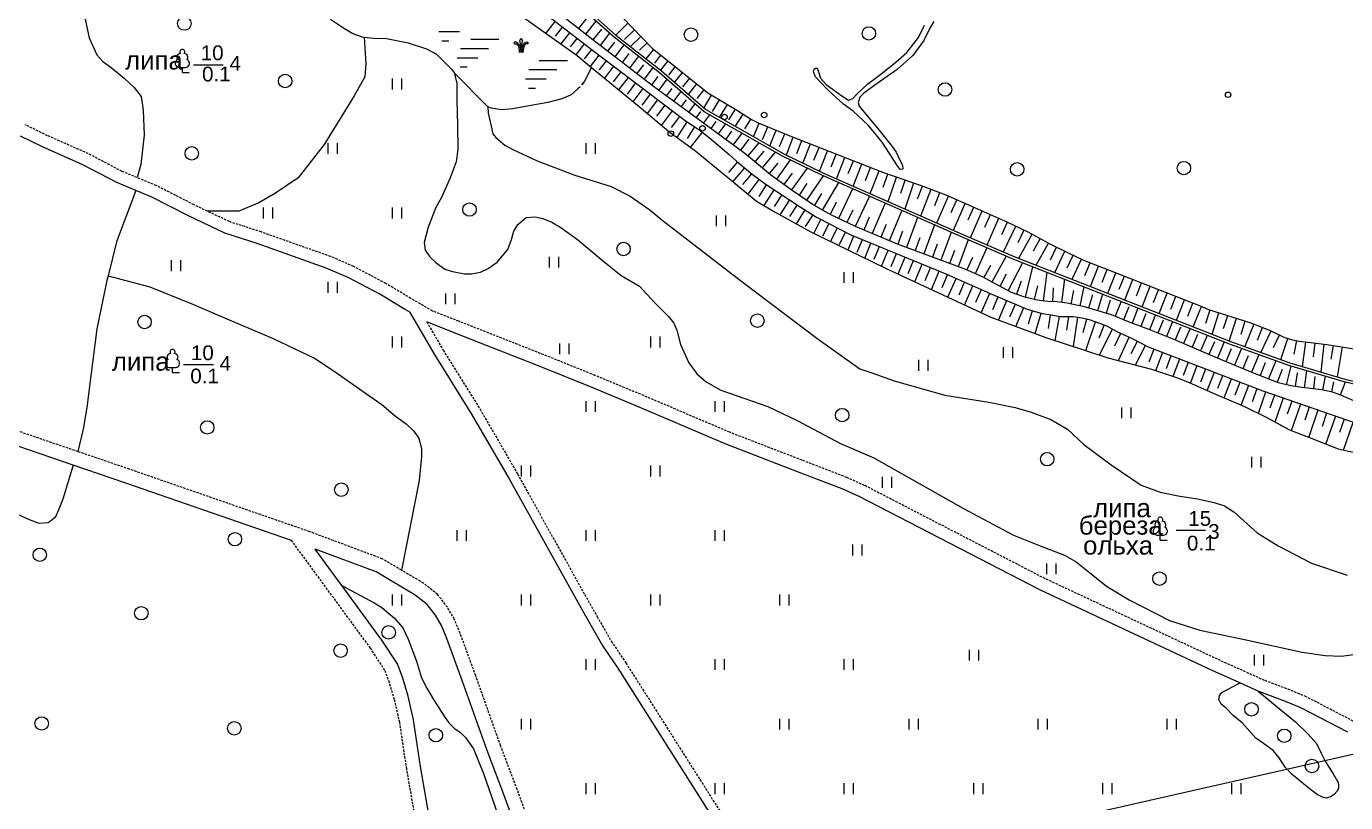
# Model space of a CAD drawing. Extents: x 1000 to 4000, y -5000 to -1000.
# Drawn here: x 3379.8 to 3666.1, y -3262.1 to -3093.6 of the extents above; entities that cross this region are included whole.
import ezdxf
from ezdxf.enums import TextEntityAlignment as Align

# ---------------------------------------------------------------- set-up
doc = ezdxf.new("R2010")
doc.units = 0
doc.header["$MEASUREMENT"] = 0
doc.linetypes.add('HIDDENX2', pattern=[0.75, 0.5, -0.25])
doc.layers.get('0').update_dxf_attribs({"linetype": 'CONTINUOUS'})
for name, color, linetype in [('18', 7, 'CONTINUOUS'), ('24', 7, 'CONTINUOUS'), ('30', 7, 'CONTINUOUS'), ('33', 7, 'CONTINUOUS'), ('37', 7, 'CONTINUOUS'), ('40', 7, 'CONTINUOUS'), ('42', 7, 'CONTINUOUS')]:
    doc.layers.add(name, color=color, linetype=linetype)
doc.styles.add('ARIAL', font='')
doc.styles.get('ARIAL').set_extended_font_data('Arial Cyr')

msp = doc.modelspace()

# ---------------------------------------------------------------- linework, layer by layer
at = {"color": 253, "linetype": 'Continuous', "lineweight": 0}
for p, q in [((3469.32, -3094.77), (3473.83, -3094.77)), ((3470.01, -3096.77), (3471.52, -3096.77)), ((3476.24, -3096.45), (3482.38, -3096.45)), ((3474.05, -3098.45), (3480.07, -3098.45)), ((3413.67, -3103.65), (3413.67, -3102.57)), ((3473.27, -3100.45), (3477.77, -3100.45)), ((3473.96, -3102.45), (3475.47, -3102.45)), ((3491.08, -3101.02), (3497.21, -3101.02)), ((3413.67, -3103.65), (3415.17, -3103.65)), ((3488.1, -3105.02), (3492.6, -3105.02)), ((3488.88, -3103.02), (3494.91, -3103.02)), ((3488.79, -3107.02), (3490.3, -3107.02)), ((3411.54, -3168.75), (3411.54, -3167.67)), ((3411.54, -3168.75), (3413.04, -3168.75)), ((3625.88, -3205.16), (3625.88, -3204.07)), ((3625.88, -3205.16), (3627.38, -3205.16))]:
    msp.add_line(p, q, dxfattribs=at)
for points in [[(3485.95, -3097), (3485.62, -3097.19), (3485.78, -3097.45), (3486.24, -3097.43), (3486.63, -3097.91), (3486.81, -3099.32), (3486.81, -3099.32), (3486.77, -3097.72), (3486.4, -3097.19), (3485.95, -3097)], [(3487.2, -3099.34), (3487.04, -3097.43), (3486.91, -3096.7), (3487.2, -3096.22), (3487.47, -3096.69), (3487.3, -3097.48), (3487.2, -3099.34)], [(3488.45, -3097), (3488.76, -3097.19), (3488.6, -3097.45), (3488.14, -3097.43), (3487.75, -3097.91), (3487.53, -3099.3), (3487.53, -3099.3), (3487.63, -3097.72), (3488, -3097.19), (3488.45, -3097)]]:
    msp.add_lwpolyline(points, close=True, dxfattribs=at)
for points in [[(3412.98, -3102.57), (3414.35, -3102.57)], [(3459.3, -3107.32), (3459.3, -3104.98)], [(3461.25, -3104.98), (3461.25, -3107.32)], [(3445.3, -3121.32), (3445.3, -3118.98)], [(3447.25, -3118.98), (3447.25, -3121.32)], [(3501.3, -3121.32), (3501.3, -3118.98)], [(3503.25, -3118.98), (3503.25, -3121.32)], [(3431.3, -3135.32), (3431.3, -3132.98)], [(3433.25, -3132.98), (3433.25, -3135.32)], [(3459.3, -3135.32), (3459.3, -3132.98)], [(3461.25, -3132.98), (3461.25, -3135.32)], [(3529.58, -3137.02), (3529.58, -3134.68)], [(3531.53, -3134.68), (3531.53, -3137.02)], [(3411.35, -3146.75), (3411.35, -3144.41)], [(3413.3, -3144.41), (3413.3, -3146.75)], [(3493.37, -3145.99), (3493.37, -3143.65)], [(3495.32, -3143.65), (3495.32, -3145.99)], [(3557.3, -3149.32), (3557.3, -3146.98)], [(3559.25, -3146.98), (3559.25, -3149.32)], [(3445.3, -3151.46), (3445.3, -3149.12)], [(3447.25, -3149.12), (3447.25, -3151.46)], [(3470.86, -3153.95), (3470.86, -3151.61)], [(3472.82, -3151.61), (3472.82, -3153.95)], [(3459.3, -3163.32), (3459.3, -3160.98)], [(3461.25, -3160.98), (3461.25, -3163.32)], [(3495.56, -3164.8), (3495.56, -3162.46)], [(3497.51, -3162.46), (3497.51, -3164.8)], [(3515.3, -3163.32), (3515.3, -3160.98)], [(3517.25, -3160.98), (3517.25, -3163.32)], [(3591.85, -3165.59), (3591.85, -3163.26)], [(3593.8, -3163.26), (3593.8, -3165.59)], [(3410.85, -3167.67), (3412.22, -3167.67)], [(3573.49, -3168.38), (3573.49, -3166.04)], [(3575.44, -3166.04), (3575.44, -3168.38)], [(3501.3, -3177.32), (3501.3, -3174.98)], [(3503.25, -3174.98), (3503.25, -3177.32)], [(3529.3, -3177.32), (3529.3, -3174.98)], [(3531.25, -3174.98), (3531.25, -3177.32)], [(3617.5, -3178.71), (3617.5, -3176.37)], [(3619.45, -3176.37), (3619.45, -3178.71)], [(3645.73, -3189.4), (3645.73, -3187.06)], [(3647.68, -3187.06), (3647.68, -3189.4)], [(3487.3, -3191.32), (3487.3, -3188.98)], [(3489.25, -3188.98), (3489.25, -3191.32)], [(3515.3, -3191.32), (3515.3, -3188.98)], [(3517.25, -3188.98), (3517.25, -3191.32)], [(3565.58, -3193.77), (3565.58, -3191.43)], [(3567.53, -3191.43), (3567.53, -3193.77)], [(3473.3, -3205.32), (3473.3, -3202.98)], [(3475.25, -3202.98), (3475.25, -3205.32)], [(3501.3, -3205.32), (3501.3, -3202.98)], [(3503.25, -3202.98), (3503.25, -3205.32)], [(3529.3, -3205.32), (3529.3, -3202.98)], [(3531.25, -3202.98), (3531.25, -3205.32)], [(3625.19, -3204.07), (3626.55, -3204.07)], [(3559.16, -3208.46), (3559.16, -3206.12)], [(3561.11, -3206.12), (3561.11, -3208.46)], [(3601.28, -3212.54), (3601.28, -3210.2)], [(3603.22, -3210.2), (3603.22, -3212.54)], [(3459.3, -3219.32), (3459.3, -3216.98)], [(3461.25, -3216.98), (3461.25, -3219.32)], [(3487.3, -3219.32), (3487.3, -3216.98)], [(3489.25, -3216.98), (3489.25, -3219.32)], [(3515.3, -3219.32), (3515.3, -3216.98)], [(3517.25, -3216.98), (3517.25, -3219.32)], [(3543.3, -3219.32), (3543.3, -3216.98)], [(3545.25, -3216.98), (3545.25, -3219.32)], [(3584.48, -3231.29), (3584.48, -3228.95)], [(3584.48, -3231.29), (3584.48, -3228.95)], [(3586.43, -3228.95), (3586.43, -3231.29)], [(3586.43, -3228.95), (3586.43, -3231.29)], [(3501.3, -3233.32), (3501.3, -3230.98)], [(3503.25, -3230.98), (3503.25, -3233.32)], [(3529.3, -3233.32), (3529.3, -3230.98)], [(3531.25, -3230.98), (3531.25, -3233.32)], [(3557.3, -3233.32), (3557.3, -3230.98)], [(3559.25, -3230.98), (3559.25, -3233.32)], [(3646.32, -3232.36), (3646.32, -3230.01)], [(3648.28, -3230.01), (3648.28, -3232.36)], [(3487.3, -3246.26), (3487.3, -3243.92)], [(3489.25, -3243.92), (3489.25, -3246.26)], [(3543.3, -3246.26), (3543.3, -3243.92)], [(3545.25, -3243.92), (3545.25, -3246.26)], [(3571.4, -3246.26), (3571.4, -3243.92)], [(3573.35, -3243.92), (3573.35, -3246.26)], [(3599.4, -3246.26), (3599.4, -3243.92)], [(3601.35, -3243.92), (3601.35, -3246.26)], [(3627.4, -3246.26), (3627.4, -3243.92)], [(3629.35, -3243.92), (3629.35, -3246.26)], [(3501.3, -3260.26), (3501.3, -3257.92)], [(3503.25, -3257.92), (3503.25, -3260.26)], [(3529.3, -3260.26), (3529.3, -3257.92)], [(3531.25, -3257.92), (3531.25, -3260.26)], [(3557.3, -3260.26), (3557.3, -3257.92)], [(3559.25, -3257.92), (3559.25, -3260.26)], [(3585.4, -3260.26), (3585.4, -3257.92)], [(3587.35, -3257.92), (3587.35, -3260.26)], [(3613.4, -3260.26), (3613.4, -3257.92)], [(3615.35, -3257.92), (3615.35, -3260.26)], [(3641.4, -3260.26), (3641.4, -3257.92)], [(3643.35, -3257.92), (3643.35, -3260.26)]]:
    msp.add_lwpolyline(points, dxfattribs=at)
for centre, radius in [((3414.1, -3093.04), 1.46), ((3524.04, -3095.44), 1.46), ((3562.64, -3095.17), 1.46), ((3435.99, -3105.5), 1.46), ((3579.17, -3107.34), 1.46), ((3640.59, -3108.49), 0.6), ((3531.32, -3113.32), 0.6), ((3539.92, -3112.87), 0.6), ((3519.67, -3116.91), 0.6), ((3526.54, -3115.78), 0.6), ((3415.72, -3121.21), 1.46), ((3630.99, -3124.4), 1.46), ((3594.82, -3124.67), 1.46), ((3475.98, -3133.4), 1.46), ((3509.41, -3141.96), 1.46), ((3405.47, -3157.8), 1.46), ((3538.44, -3157.52), 1.46), ((3556.84, -3178.01), 1.46), ((3419.08, -3180.69), 1.46), ((3601.34, -3187.57), 1.46), ((3448.16, -3194.19), 1.46), ((3425.08, -3204.95), 1.46), ((3382.74, -3208.33), 1.46), ((3625.7, -3213.5), 1.46), ((3404.76, -3221.01), 1.46), ((3458.43, -3225.17), 1.46), ((3448.01, -3229.13), 1.46), ((3645.67, -3241.86), 1.46), ((3383.15, -3244.93), 1.46), ((3424.94, -3246), 1.46), ((3468.67, -3247.49), 1.46), ((3652.77, -3247.61), 1.46), ((3658.79, -3254.17), 1.46)]:
    msp.add_circle(centre, radius, dxfattribs=at)
for centre, radius, start, end in [((3413.23, -3100.31), 0.754, 88.1329, 226.6634), ((3413.67, -3099.2), 0.545, 90, 220.5003), ((3413.67, -3099.2), 0.545, 319.4997, 90), ((3414.11, -3100.31), 0.754, 313.3366, 91.8671), ((3412.99, -3101.69), 0.879, 108.3532, 269.3875), ((3414.35, -3101.69), 0.879, 269.6098, 71.6468), ((3410.86, -3166.79), 0.879, 108.3532, 269.3875), ((3411.1, -3165.41), 0.754, 88.1329, 226.6634), ((3411.54, -3164.3), 0.545, 90, 220.5003), ((3411.54, -3164.3), 0.545, 319.4997, 90), ((3411.98, -3165.41), 0.754, 313.3366, 91.8671), ((3412.22, -3166.79), 0.879, 269.6098, 71.6468), ((3625.88, -3200.71), 0.545, 90, 220.5003), ((3625.88, -3200.71), 0.545, 319.4997, 90), ((3625.2, -3203.2), 0.879, 108.3532, 269.3875), ((3625.44, -3201.81), 0.754, 88.1329, 226.6634), ((3626.32, -3201.81), 0.754, 313.3366, 91.8671), ((3626.56, -3203.2), 0.879, 269.6098, 71.6468)]:
    msp.add_arc(centre, radius, start, end, dxfattribs=at)
at = {"color": 253, "lineweight": 0}
for p in [(3486.78, -3098.16), (3487.28, -3097.78), (3487.65, -3098.15)]:
    msp.add_point(p, dxfattribs=at)
at = {"layer": '18', "color": 253, "linetype": 'Continuous', "lineweight": 0}
msp.add_line((3530.12, -3282.71), (3911.22, -3196.51), dxfattribs=at)
at = {"layer": '24', "color": 253, "linetype": 'HIDDENX2', "lineweight": 0}
for p, q in [((3384.43, -3117.37), (3379.58, -3115.01)), ((3393.24, -3121.26), (3384.43, -3117.37)), ((3400.56, -3125.11), (3393.24, -3121.26)), ((3403.84, -3126.47), (3400.56, -3125.11)), ((3408.02, -3128.2), (3403.84, -3126.47)), ((3416.21, -3132.36), (3408.02, -3128.2)), ((3419.12, -3133.75), (3416.21, -3132.36)), ((3423.89, -3136.02), (3419.12, -3133.75)), ((3430.79, -3138.27), (3423.89, -3136.02)), ((3445.87, -3143.6), (3430.79, -3138.27)), ((3450.82, -3145.74), (3445.87, -3143.6)), ((3457.81, -3149.44), (3450.82, -3145.74)), ((3463.27, -3152.69), (3457.81, -3149.44)), ((3467.97, -3155.42), (3463.27, -3152.69)), ((3473.66, -3157.64), (3467.97, -3155.42)), ((3466.71, -3157.8), (3470.26, -3163.92)), ((3491.34, -3164.61), (3473.66, -3157.64)), ((3470.26, -3163.92), (3478.26, -3176.7)), ((3503.22, -3169.39), (3491.34, -3164.61)), ((3391.03, -3185.94), (3341.94, -3169.17)), ((3513.82, -3173.79), (3503.22, -3169.39)), ((3532.45, -3181.75), (3513.82, -3173.79)), ((3478.26, -3176.7), (3486.41, -3190.81)), ((3548.14, -3187.8), (3532.45, -3181.75)), ((3402.21, -3189.76), (3391.03, -3185.94)), ((3557.87, -3191.56), (3548.14, -3187.8)), ((3441.32, -3203.32), (3402.21, -3189.76)), ((3486.41, -3190.81), (3500.97, -3216.95)), ((3561.71, -3193.28), (3557.87, -3191.56)), ((3600.88, -3213.51), (3561.71, -3193.28)), ((3454.49, -3228.58), (3437.39, -3205.25)), ((3457.05, -3209.21), (3441.32, -3203.32)), ((3461.21, -3211.67), (3457.05, -3209.21)), ((3465.99, -3214.49), (3461.21, -3211.67)), ((3469.03, -3216.92), (3465.99, -3214.49)), ((3638.28, -3231), (3600.88, -3213.51)), ((3471.18, -3219.7), (3469.03, -3216.92)), ((3500.97, -3216.95), (3503.67, -3221.72)), ((3472.68, -3222.26), (3471.18, -3219.7)), ((3473.95, -3225.35), (3472.68, -3222.26)), ((3503.67, -3221.72), (3506.73, -3227.07)), ((3477.33, -3234.58), (3473.95, -3225.35)), ((3457.61, -3233.4), (3454.49, -3228.58)), ((3506.73, -3227.07), (3509.92, -3231.8)), ((3509.92, -3231.8), (3539.68, -3278.72)), ((3648.5, -3235.6), (3638.28, -3231)), ((3458.62, -3236.09), (3457.61, -3233.4)), ((3482.72, -3249.74), (3477.33, -3234.58)), ((3459.72, -3239.76), (3458.62, -3236.09)), ((3654.01, -3237.65), (3648.5, -3235.6)), ((3460.84, -3244.71), (3459.72, -3239.76)), ((3657.52, -3239.13), (3654.01, -3237.65)), ((3667.74, -3244.44), (3657.52, -3239.13)), ((3462.36, -3254.78), (3460.84, -3244.71)), ((3486.33, -3259.28), (3482.72, -3249.74)), ((3465.74, -3274.27), (3462.36, -3254.78)), ((3489.19, -3267.08), (3486.33, -3259.28))]:
    msp.add_line(p, q, dxfattribs=at)
at = {"layer": '24', "color": 253, "linetype": 'Continuous', "lineweight": 0}
for p, q in [((3383.31, -3119.8), (3378.58, -3117.5)), ((3392.08, -3123.67), (3383.31, -3119.8)), ((3399.43, -3127.54), (3392.08, -3123.67)), ((3403.58, -3129.26), (3399.43, -3127.54)), ((3406.91, -3130.64), (3403.58, -3129.26)), ((3415.03, -3134.76), (3406.91, -3130.64)), ((3422.89, -3138.51), (3415.03, -3134.76)), ((3429.93, -3140.8), (3422.89, -3138.51)), ((3444.89, -3146.09), (3429.93, -3140.8)), ((3449.66, -3148.16), (3444.89, -3146.09)), ((3456.5, -3151.77), (3449.66, -3148.16)), ((3461.91, -3155), (3456.5, -3151.77)), ((3462.99, -3155.62), (3461.91, -3155)), ((3462.99, -3155.62), (3468.45, -3165.02)), ((3472.68, -3160.13), (3466.71, -3157.8)), ((3490.35, -3167.09), (3472.68, -3160.13)), ((3468.45, -3165.02), (3476.44, -3177.79)), ((3502.21, -3171.87), (3490.35, -3167.09)), ((3389.97, -3188.87), (3340.93, -3172.11)), ((3512.78, -3176.26), (3502.21, -3171.87)), ((3531.44, -3184.23), (3512.78, -3176.26)), ((3476.44, -3177.79), (3484.57, -3191.86)), ((3547.17, -3190.29), (3531.44, -3184.23)), ((3401.19, -3192.7), (3389.97, -3188.87)), ((3556.84, -3194.03), (3547.17, -3190.29)), ((3437.39, -3205.25), (3401.19, -3192.7)), ((3484.57, -3191.86), (3499.12, -3217.99)), ((3560.55, -3195.69), (3556.84, -3194.03)), ((3599.7, -3215.91), (3560.55, -3195.69)), ((3448.29, -3214.99), (3442.49, -3207.08)), ((3455.7, -3212.03), (3442.49, -3207.08)), ((3464.21, -3217.06), (3455.7, -3212.03)), ((3456.99, -3226.86), (3448.29, -3214.99)), ((3466.79, -3219.12), (3464.21, -3217.06)), ((3637.16, -3233.43), (3599.7, -3215.91)), ((3468.6, -3221.45), (3466.79, -3219.12)), ((3499.12, -3217.99), (3501.83, -3222.77)), ((3469.89, -3223.64), (3468.6, -3221.45)), ((3501.83, -3222.77), (3504.92, -3228.19)), ((3471.05, -3226.48), (3469.89, -3223.64)), ((3460.34, -3232.02), (3456.99, -3226.86)), ((3474.4, -3235.64), (3471.05, -3226.48)), ((3504.92, -3228.19), (3508.14, -3232.96)), ((3461.5, -3235.12), (3460.34, -3232.02)), ((3508.14, -3232.96), (3537.89, -3279.87)), ((3643.16, -3236.13), (3637.16, -3233.43)), ((3462.66, -3238.99), (3461.5, -3235.12)), ((3479.8, -3250.82), (3474.4, -3235.64)), ((3647.09, -3237.9), (3643.16, -3236.13)), ((3463.82, -3244.15), (3462.66, -3238.99)), ((3647.48, -3238.07), (3647.09, -3237.9)), ((3653.03, -3240.14), (3647.48, -3238.07)), ((3656.38, -3241.56), (3653.03, -3240.14)), ((3666.57, -3246.85), (3656.38, -3241.56)), ((3465.36, -3254.29), (3463.82, -3244.15)), ((3483.41, -3260.36), (3479.8, -3250.82)), ((3468.71, -3273.64), (3465.36, -3254.29)), ((3486.25, -3268.11), (3483.41, -3260.36))]:
    msp.add_line(p, q, dxfattribs=at)
at = {"layer": '30', "color": 253, "linetype": 'Continuous', "lineweight": 0}
for p, q in [((3507.36, -3096.01), (3494.4, -3084.53)), ((3494.79, -3084.07), (3507.74, -3095.55)), ((3573.39, -3096.07), (3574.73, -3093.35)), ((3575.88, -3094.03), (3574.59, -3096.74)), ((3576.7, -3092.6), (3575.88, -3094.03)), ((3517.24, -3103.74), (3507.36, -3096.01)), ((3507.74, -3095.55), (3517.63, -3103.28)), ((3570.89, -3099.35), (3573.39, -3096.07)), ((3574.59, -3096.74), (3572.21, -3100)), ((3568.47, -3101.41), (3570.89, -3099.35)), ((3572.21, -3100), (3568.77, -3103.04)), ((3550.65, -3103.51), (3550.78, -3102.9)), ((3550.78, -3102.9), (3551.06, -3102.7)), ((3551.06, -3102.7), (3551.4, -3102.7)), ((3551.4, -3102.7), (3551.74, -3103.51)), ((3564.93, -3104.26), (3568.47, -3101.41)), ((3526.88, -3112.2), (3517.24, -3103.74)), ((3517.63, -3103.28), (3527.23, -3111.7)), ((3551.04, -3104.57), (3550.65, -3103.51)), ((3551.91, -3105.51), (3551.04, -3104.57)), ((3551.74, -3103.51), (3552.15, -3104.87)), ((3553.9, -3107.57), (3551.91, -3105.51)), ((3552.15, -3104.87), (3553.37, -3106.23)), ((3562.35, -3106.16), (3564.93, -3104.26)), ((3568.77, -3103.04), (3564.41, -3106.07)), ((3553.37, -3106.23), (3556.77, -3108.74)), ((3557.14, -3110.5), (3553.9, -3107.57)), ((3559.15, -3109.29), (3560.1, -3108.27)), ((3560.1, -3108.27), (3562.35, -3106.16)), ((3561.55, -3108.17), (3560.68, -3109)), ((3564.41, -3106.07), (3561.55, -3108.17)), ((3556.77, -3108.74), (3558.2, -3109.63)), ((3559.2, -3112.05), (3557.14, -3110.5)), ((3558.2, -3109.63), (3559.15, -3109.29)), ((3560.68, -3109), (3560.3, -3110.2)), ((3560.3, -3110.2), (3560.55, -3110.97)), ((3560.55, -3110.97), (3564.79, -3116.11)), ((3543.89, -3121.81), (3526.88, -3112.2)), ((3527.23, -3111.7), (3544.17, -3121.28)), ((3562.54, -3115.14), (3559.2, -3112.05)), ((3565.56, -3118.81), (3562.54, -3115.14)), ((3564.79, -3116.11), (3567.68, -3119.71)), ((3568.87, -3123.93), (3565.56, -3118.81)), ((3567.68, -3119.71), (3568.58, -3120.94)), ((3552.4, -3125.94), (3543.89, -3121.81)), ((3544.17, -3121.28), (3552.65, -3125.4)), ((3568.58, -3120.94), (3569.28, -3122.55)), ((3569.28, -3122.55), (3569.93, -3123.74)), ((3552.65, -3125.4), (3583.52, -3139.01)), ((3569.41, -3124.74), (3568.87, -3123.93)), ((3569.99, -3124.64), (3569.41, -3124.74)), ((3569.93, -3123.74), (3569.99, -3124.64)), ((3583.28, -3139.56), (3552.4, -3125.94)), ((3594.11, -3144.21), (3583.28, -3139.56)), ((3583.52, -3139.01), (3594.34, -3143.65)), ((3641.11, -3162.69), (3594.11, -3144.21)), ((3594.34, -3143.65), (3641.33, -3162.13)), ((3653.76, -3167.25), (3641.11, -3162.69)), ((3641.33, -3162.13), (3653.95, -3166.68)), ((3665.78, -3170.79), (3653.76, -3167.25)), ((3653.95, -3166.68), (3665.93, -3170.21)), ((3672.85, -3172.47), (3665.78, -3170.79)), ((3665.93, -3170.21), (3672.96, -3171.88))]:
    msp.add_line(p, q, dxfattribs=at)
at = {"layer": '33', "color": 253, "linetype": 'Continuous', "lineweight": 0}
for p, q in [((3445.79, -3092.08), (3448.89, -3094.14)), ((3445.79, -3092.08), (3448.89, -3094.14)), ((3448.89, -3094.14), (3450.69, -3095.17)), ((3448.89, -3094.14), (3450.69, -3095.17)), ((3450.69, -3095.17), (3452.72, -3095.92)), ((3450.69, -3095.17), (3452.72, -3095.92)), ((3452.72, -3095.92), (3453.11, -3095.96)), ((3452.72, -3095.92), (3453.11, -3095.96)), ((3453.11, -3095.96), (3455.17, -3096.18)), ((3453.11, -3095.96), (3455.17, -3096.18)), ((3455.17, -3096.18), (3458, -3096.3)), ((3455.17, -3096.18), (3458, -3096.3)), ((3458, -3096.3), (3462.64, -3097.21)), ((3458, -3096.3), (3462.64, -3097.21)), ((3462.64, -3097.21), (3466.64, -3098.5)), ((3462.64, -3097.21), (3466.64, -3098.5)), ((3466.64, -3098.5), (3468.84, -3099.66)), ((3466.64, -3098.5), (3468.84, -3099.66)), ((3468.84, -3099.66), (3472.12, -3103.02)), ((3468.84, -3099.66), (3472.12, -3103.02)), ((3502.45, -3102.55), (3500.88, -3105.68)), ((3472.12, -3103.02), (3472.62, -3103.71)), ((3472.12, -3103.02), (3472.62, -3103.71)), ((3479.95, -3111.11), (3472.62, -3103.71)), ((3479.95, -3111.11), (3472.62, -3103.71)), ((3500.88, -3105.68), (3500.33, -3106.36)), ((3498.04, -3108.52), (3495.98, -3109.36)), ((3498.04, -3108.52), (3495.98, -3109.36)), ((3499.52, -3107.23), (3498.04, -3108.52)), ((3499.52, -3107.23), (3498.04, -3108.52)), ((3500, -3106.77), (3499.52, -3107.23)), ((3500, -3106.77), (3499.52, -3107.23)), ((3480.76, -3111.43), (3479.95, -3111.11)), ((3480.76, -3111.43), (3479.95, -3111.11)), ((3482.89, -3111.75), (3480.76, -3111.43)), ((3482.89, -3111.75), (3480.76, -3111.43)), ((3485.4, -3111.56), (3482.89, -3111.75)), ((3485.4, -3111.56), (3482.89, -3111.75)), ((3489.72, -3110.72), (3485.4, -3111.56)), ((3489.72, -3110.72), (3485.4, -3111.56)), ((3493.01, -3110.14), (3489.72, -3110.72)), ((3493.01, -3110.14), (3489.72, -3110.72)), ((3495.98, -3109.36), (3493.01, -3110.14)), ((3495.98, -3109.36), (3493.01, -3110.14))]:
    msp.add_line(p, q, dxfattribs=at)
at = {"layer": '37', "color": 253, "linetype": 'Continuous', "lineweight": 0}
for p, q in [((3469.01, -3078.35), (3499.33, -3099.99)), ((3503.34, -3085.65), (3515.64, -3098.39)), ((3486.79, -3086.52), (3502.95, -3099.03)), ((3502.76, -3096.6), (3492.45, -3088.52)), ((3492.58, -3095.17), (3494.6, -3092.56)), ((3494.62, -3095.8), (3496.18, -3093.79)), ((3501.46, -3091.77), (3499.61, -3094.13)), ((3503.41, -3092.51), (3501.18, -3095.36)), ((3504.6, -3094.23), (3502.75, -3096.6)), ((3507.7, -3095.52), (3510.37, -3092.93)), ((3509.6, -3096.46), (3511.76, -3094.37)), ((3495.83, -3097.5), (3497.76, -3095.01)), ((3497.88, -3098.12), (3499.34, -3096.24)), ((3515.92, -3106.69), (3502.76, -3096.6)), ((3506.38, -3095.15), (3504.34, -3097.81)), ((3507.41, -3097.09), (3505.93, -3099.03)), ((3510.88, -3098), (3513.15, -3095.81)), ((3512.9, -3098.83), (3514.54, -3097.25)), ((3499.1, -3099.81), (3500.92, -3097.46)), ((3499.33, -3099.99), (3502.45, -3102.55)), ((3500.97, -3100.66), (3502.5, -3098.69)), ((3502.22, -3102.37), (3504.09, -3099.9)), ((3502.95, -3099.03), (3523.09, -3114.28)), ((3509.49, -3097.68), (3507.51, -3100.25)), ((3510.58, -3099.54), (3509.1, -3101.46)), ((3512.64, -3100.14), (3510.69, -3102.68)), ((3514.32, -3100.7), (3515.96, -3098.65)), ((3515.64, -3098.39), (3527.69, -3108.05)), ((3516.16, -3101.61), (3517.52, -3099.9)), ((3502.45, -3102.55), (3513.25, -3111.42)), ((3504.12, -3103.18), (3505.69, -3101.11)), ((3505.32, -3104.91), (3507.28, -3102.31)), ((3513.76, -3101.97), (3512.28, -3103.9)), ((3515.79, -3102.6), (3513.86, -3105.11)), ((3517.48, -3103.15), (3519.08, -3101.15)), ((3519.2, -3104.2), (3520.64, -3102.4)), ((3507.24, -3105.69), (3508.88, -3103.52)), ((3508.41, -3107.45), (3510.47, -3104.73)), ((3516.85, -3104.5), (3515.45, -3106.33)), ((3518.82, -3105.12), (3517.06, -3107.52)), ((3520.49, -3105.79), (3522.2, -3103.65)), ((3522.27, -3106.77), (3523.77, -3104.9)), ((3510.26, -3108.33), (3512.07, -3105.93)), ((3511.51, -3109.99), (3513.66, -3107.14)), ((3513.45, -3110.74), (3515.26, -3108.35)), ((3535.75, -3121.21), (3515.92, -3106.69)), ((3519.85, -3107.1), (3518.67, -3108.7)), ((3521.84, -3107.77), (3520.28, -3109.89)), ((3523.5, -3108.43), (3525.33, -3106.15)), ((3525.35, -3109.32), (3526.89, -3107.41)), ((3526.84, -3111.36), (3528.52, -3108.55)), ((3527.69, -3108.05), (3534.13, -3111.91)), ((3513.25, -3111.42), (3519.23, -3116.49)), ((3514.58, -3112.55), (3516.85, -3109.56)), ((3516.64, -3113.16), (3518.45, -3110.76)), ((3522.98, -3109.59), (3521.9, -3111.07)), ((3524.85, -3110.42), (3523.51, -3112.25)), ((3528.69, -3112.15), (3530.24, -3109.58)), ((3530.26, -3113.42), (3531.95, -3110.61)), ((3517.64, -3115.14), (3520.04, -3111.97)), ((3519.82, -3115.57), (3521.64, -3113.18)), ((3521.01, -3117.79), (3523.24, -3114.38)), ((3523.09, -3114.28), (3525.73, -3116.01)), ((3526.07, -3112.15), (3525.13, -3113.43)), ((3528.03, -3112.85), (3526.74, -3114.61)), ((3529.44, -3114.3), (3528.35, -3115.79)), ((3532.27, -3113.96), (3533.67, -3111.64)), ((3533.66, -3115.34), (3535.36, -3112.7)), ((3534.13, -3111.91), (3537.17, -3113.87)), ((3535.69, -3115.88), (3537.04, -3113.78)), ((3537.17, -3113.87), (3538.65, -3114.61)), ((3519.23, -3116.49), (3525.1, -3120.76)), ((3523.27, -3117.98), (3524.91, -3115.47)), ((3523.91, -3119.9), (3526.53, -3116.64)), ((3525.73, -3116.01), (3528.03, -3117.85)), ((3531.54, -3114.83), (3529.97, -3116.97)), ((3532.86, -3116.41), (3531.58, -3118.16)), ((3535.04, -3116.81), (3533.19, -3119.34)), ((3537.64, -3117.59), (3538.82, -3114.68)), ((3538.65, -3114.61), (3545.84, -3117.55)), ((3539.54, -3118.22), (3540.68, -3115.44)), ((3541.15, -3119.57), (3542.53, -3116.2)), ((3543.24, -3119.73), (3544.38, -3116.96)), ((3528.03, -3117.85), (3532.29, -3121.43)), ((3536.58, -3118.1), (3534.81, -3120.52)), ((3538.75, -3118.9), (3536.39, -3121.74)), ((3544.73, -3121.55), (3546.23, -3117.71)), ((3545.84, -3117.55), (3565.81, -3125.38)), ((3547, -3121.23), (3548.09, -3118.44)), ((3548.34, -3123.3), (3549.96, -3119.17)), ((3550.72, -3122.69), (3551.82, -3119.9)), ((3525.1, -3120.76), (3534.83, -3128.78)), ((3532.29, -3121.43), (3533.95, -3122.87)), ((3533.95, -3122.87), (3537.35, -3125.75)), ((3537.41, -3122.59), (3535.75, -3121.21)), ((3541.32, -3125.88), (3537.41, -3122.59)), ((3539.86, -3120.73), (3537.93, -3123.02)), ((3542.31, -3120.92), (3539.46, -3124.31)), ((3545.58, -3122.64), (3542.59, -3126.79)), ((3551.95, -3125.05), (3553.68, -3120.63)), ((3554.45, -3124.15), (3555.54, -3121.36)), ((3555.6, -3126.7), (3557.41, -3122.09)), ((3558.17, -3125.61), (3559.27, -3122.82)), ((3532.24, -3125.36), (3534.19, -3123.07)), ((3533.14, -3127.39), (3535.71, -3124.36)), ((3535.29, -3127.95), (3537.24, -3125.66)), ((3537.35, -3125.75), (3540.11, -3127.83)), ((3542.92, -3123.3), (3540.99, -3125.6)), ((3546.01, -3129.26), (3541.32, -3125.88)), ((3545.97, -3125.53), (3544.21, -3127.96)), ((3549.24, -3124.41), (3545.84, -3129.13)), ((3559.26, -3128.31), (3561.13, -3123.55)), ((3561.9, -3127.07), (3562.99, -3124.27)), ((3562.92, -3129.93), (3564.85, -3125)), ((3565.76, -3128.53), (3566.73, -3125.69)), ((3565.81, -3125.38), (3573.74, -3128.09)), ((3536.43, -3130.06), (3538.83, -3126.87)), ((3538.81, -3130.56), (3540.44, -3128.05)), ((3540.11, -3127.83), (3547.95, -3132.93)), ((3549.18, -3127.78), (3547.49, -3130.26)), ((3552.74, -3126.11), (3549.14, -3131.39)), ((3556.04, -3127.55), (3552.53, -3133.5)), ((3566.81, -3131.64), (3568.62, -3126.34)), ((3569.55, -3129.83), (3570.52, -3126.99)), ((3570.49, -3133.26), (3572.41, -3127.63)), ((3573.22, -3131.1), (3574.29, -3128.3)), ((3573.74, -3128.09), (3579.32, -3130.22)), ((3534.83, -3128.78), (3538.28, -3131.55)), ((3538.28, -3131.55), (3542.31, -3133.97)), ((3539.92, -3132.53), (3542.12, -3129.14)), ((3542.16, -3132.74), (3543.8, -3130.23)), ((3543.37, -3134.56), (3545.47, -3131.32)), ((3550.32, -3132.2), (3546.01, -3129.26)), ((3552.33, -3129.9), (3550.81, -3132.48)), ((3559.11, -3128.9), (3556.07, -3135.36)), ((3562.77, -3130.51), (3559.68, -3137.07)), ((3573.95, -3134.79), (3576.16, -3129.01)), ((3576.96, -3132.53), (3578.03, -3129.73)), ((3577.35, -3136.29), (3579.89, -3130.47)), ((3579.32, -3130.22), (3587.54, -3133.8)), ((3580.53, -3134.02), (3581.72, -3131.27)), ((3542.31, -3133.97), (3550.02, -3138.24)), ((3545.52, -3134.92), (3547.15, -3132.41)), ((3546.9, -3136.51), (3548.83, -3133.49)), ((3547.95, -3132.93), (3551.29, -3135.06)), ((3554.23, -3134.5), (3550.32, -3132.2)), ((3555.53, -3131.8), (3554.26, -3134.51)), ((3559.15, -3133.5), (3557.88, -3136.22)), ((3566.14, -3132), (3563.37, -3138.62)), ((3569.8, -3133.62), (3567.06, -3140.16)), ((3581.01, -3137.91), (3583.55, -3132.06)), ((3584.19, -3135.61), (3585.39, -3132.86)), ((3584.68, -3139.51), (3587.22, -3133.66)), ((3587.54, -3133.8), (3592.74, -3136.14)), ((3587.82, -3137.21), (3589.05, -3134.48)), ((3548.9, -3137.1), (3550.52, -3134.57)), ((3550.72, -3138.58), (3552.25, -3135.56)), ((3551.29, -3135.06), (3558.76, -3138.87)), ((3552.67, -3139.14), (3554.04, -3136.46)), ((3559.75, -3137.1), (3554.23, -3134.5)), ((3568.83, -3140.9), (3559.75, -3137.1)), ((3562.69, -3135.08), (3561.53, -3137.84)), ((3566.38, -3136.62), (3565.22, -3139.39)), ((3573.2, -3135.12), (3570.78, -3141.63)), ((3576.87, -3136.73), (3574.53, -3143.02)), ((3588.28, -3141.05), (3590.87, -3135.3)), ((3591.47, -3138.85), (3592.7, -3136.12)), ((3591.84, -3142.58), (3594.5, -3136.98)), ((3592.74, -3136.14), (3597.11, -3138.22)), ((3550.02, -3138.24), (3566.24, -3146.09)), ((3554.32, -3140.32), (3555.82, -3137.37)), ((3556.24, -3140.95), (3557.6, -3138.28)), ((3558.15, -3142.17), (3559.41, -3139.14)), ((3558.76, -3138.87), (3579.32, -3147.38)), ((3560.11, -3142.67), (3561.25, -3139.9)), ((3569.95, -3138.12), (3568.91, -3140.93)), ((3573.7, -3139.51), (3572.66, -3142.32)), ((3580.53, -3138.35), (3578.28, -3144.41)), ((3584.2, -3139.96), (3582.03, -3145.8)), ((3595.02, -3140.54), (3596.31, -3137.83)), ((3595.18, -3143.98), (3598.08, -3138.76)), ((3597.11, -3138.22), (3601.88, -3140.87)), ((3598.37, -3142.35), (3599.83, -3139.73)), ((3561.76, -3143.92), (3563.1, -3140.67)), ((3563.8, -3144.2), (3564.95, -3141.43)), ((3565.36, -3145.66), (3566.8, -3142.2)), ((3567.5, -3145.73), (3568.64, -3142.96)), ((3583.68, -3146.41), (3568.83, -3140.9)), ((3577.45, -3140.9), (3576.41, -3143.72)), ((3581.2, -3142.29), (3580.16, -3145.11)), ((3588.25, -3141.69), (3585.73, -3147.33)), ((3598.93, -3145.46), (3601.58, -3140.7)), ((3601.88, -3140.87), (3605.85, -3142.77)), ((3602.08, -3144.29), (3603.37, -3141.58)), ((3602.97, -3147.05), (3605.18, -3142.45)), ((3605.85, -3142.77), (3609.24, -3144.38)), ((3568.98, -3147.37), (3570.49, -3143.73)), ((3571.19, -3147.26), (3572.34, -3144.49)), ((3572.61, -3149.07), (3574.19, -3145.26)), ((3585.13, -3143.78), (3583.9, -3146.51)), ((3589.01, -3145.54), (3587.55, -3148.16)), ((3592.45, -3143.5), (3589.29, -3149.14)), ((3595.96, -3144.93), (3592.83, -3150.99)), ((3598.15, -3145.8), (3596.56, -3152.43)), ((3605.69, -3146.02), (3606.98, -3143.31)), ((3606.72, -3148.52), (3608.79, -3144.17)), ((3609.24, -3144.38), (3614.44, -3146.43)), ((3609.53, -3147.72), (3610.64, -3144.93)), ((3610.75, -3150.1), (3612.49, -3145.67)), ((3566.24, -3146.09), (3589.09, -3156.78)), ((3574.89, -3148.8), (3576.04, -3146.02)), ((3576.24, -3150.77), (3577.88, -3146.79)), ((3578.53, -3150.31), (3579.73, -3147.56)), ((3579.32, -3147.38), (3589.49, -3151.82)), ((3579.79, -3152.43), (3581.56, -3148.36)), ((3587.41, -3148.09), (3583.68, -3146.41)), ((3589.37, -3149.18), (3587.41, -3148.09)), ((3592.46, -3147.42), (3591.06, -3150.07)), ((3601.26, -3147.02), (3600.48, -3153.21)), ((3605.09, -3148.53), (3604.46, -3153.58)), ((3613.26, -3149.19), (3614.36, -3146.4)), ((3614.44, -3146.43), (3634.5, -3154.33)), ((3614.47, -3151.57), (3616.22, -3147.13)), ((3616.98, -3150.66), (3618.08, -3147.86)), ((3618.19, -3153.03), (3619.94, -3148.6)), ((3582.2, -3151.91), (3583.39, -3149.16)), ((3583.41, -3154.12), (3585.23, -3149.96)), ((3585.86, -3153.51), (3587.06, -3150.76)), ((3587.03, -3155.82), (3588.89, -3151.56)), ((3591.55, -3150.33), (3589.37, -3149.18)), ((3593.57, -3151.37), (3591.55, -3150.33)), ((3596.5, -3152.41), (3593.57, -3151.37)), ((3595.68, -3148.94), (3594.68, -3151.76)), ((3599.21, -3149.97), (3598.51, -3152.89)), ((3602.65, -3150.4), (3602.47, -3153.39)), ((3607.07, -3150.96), (3606.43, -3153.9)), ((3609.28, -3150.17), (3608.39, -3154.32)), ((3620.7, -3152.12), (3621.8, -3149.33)), ((3621.92, -3154.5), (3623.66, -3150.06)), ((3624.42, -3153.59), (3625.52, -3150.8)), ((3625.64, -3155.96), (3627.38, -3151.53)), ((3589.49, -3151.82), (3597.02, -3154.99)), ((3589.57, -3155.11), (3590.73, -3152.34)), ((3590.77, -3157.4), (3592.58, -3153.12)), ((3593.26, -3156.66), (3594.42, -3153.9)), ((3599.14, -3153.05), (3596.5, -3152.41)), ((3601.44, -3153.33), (3599.14, -3153.05)), ((3603.4, -3153.45), (3601.44, -3153.33)), ((3605.7, -3153.74), (3603.4, -3153.45)), ((3609.43, -3154.54), (3605.7, -3153.74)), ((3611.17, -3151.93), (3610.33, -3154.8)), ((3613.3, -3151.75), (3612.24, -3155.37)), ((3615.01, -3153.05), (3614.16, -3155.93)), ((3617.35, -3153.35), (3616.06, -3156.57)), ((3628.14, -3155.05), (3629.24, -3152.26)), ((3629.36, -3157.42), (3631.11, -3152.99)), ((3631.87, -3156.52), (3632.97, -3153.73)), ((3633.04, -3158.87), (3634.82, -3154.46)), ((3634.5, -3154.33), (3636.33, -3155.07)), ((3589.09, -3156.78), (3601.06, -3161.17)), ((3594.53, -3158.78), (3596.26, -3154.67)), ((3597.02, -3154.99), (3600.24, -3155.97)), ((3597.27, -3158.21), (3598.15, -3155.34)), ((3598.72, -3160.31), (3600.06, -3155.92)), ((3600.24, -3155.97), (3602.2, -3156.26)), ((3601.6, -3159.21), (3602.03, -3156.24)), ((3602.2, -3156.26), (3604.15, -3156.61)), ((3603.07, -3161.83), (3604, -3156.58)), ((3604.15, -3156.61), (3606.98, -3156.59)), ((3605.6, -3159.57), (3606, -3156.6)), ((3606.98, -3156.59), (3608.94, -3156.88)), ((3607.05, -3163.12), (3607.99, -3156.74)), ((3608.94, -3156.88), (3610.43, -3157.29)), ((3609.16, -3160.05), (3609.94, -3157.16)), ((3615.26, -3156.25), (3609.43, -3154.54)), ((3610.43, -3157.29), (3612.44, -3157.98)), ((3619, -3157.75), (3615.26, -3156.25)), ((3619.03, -3154.53), (3617.91, -3157.32)), ((3621.01, -3154.79), (3619.78, -3158.05)), ((3622.71, -3155.95), (3621.64, -3158.76)), ((3624.8, -3156.27), (3623.51, -3159.47)), ((3635.79, -3158.05), (3636.69, -3155.19)), ((3636.33, -3155.07), (3645.53, -3157.96)), ((3637.13, -3160.48), (3638.6, -3155.78)), ((3639.61, -3159.25), (3640.51, -3156.38)), ((3640.85, -3161.96), (3642.41, -3156.98)), ((3609.71, -3163.99), (3611.84, -3157.77)), ((3612.44, -3157.98), (3614.17, -3158.67)), ((3612.59, -3161.27), (3613.71, -3158.49)), ((3612.65, -3164.95), (3615.51, -3159.36)), ((3614.17, -3158.67), (3616.76, -3160)), ((3616.04, -3162.97), (3617.3, -3160.25)), ((3616.76, -3160), (3619.74, -3161.38)), ((3623.26, -3159.37), (3619, -3157.75)), ((3629.01, -3161.67), (3623.26, -3159.37)), ((3626.49, -3157.43), (3625.37, -3160.22)), ((3628.52, -3157.74), (3627.22, -3160.96)), ((3630.26, -3158.95), (3629.08, -3161.71)), ((3632.32, -3159.23), (3630.92, -3162.5)), ((3643.43, -3160.44), (3644.32, -3157.58)), ((3644.25, -3163.18), (3646.21, -3158.23)), ((3645.53, -3157.96), (3647.71, -3158.82)), ((3646.94, -3161.75), (3648.07, -3158.97)), ((3647.69, -3164.42), (3649.91, -3159.74)), ((3647.71, -3158.82), (3649.55, -3159.57)), ((3649.55, -3159.57), (3652.71, -3161.07)), ((3601.06, -3161.17), (3614.52, -3165.55)), ((3616.77, -3166.15), (3619.12, -3161.09)), ((3619.55, -3164.65), (3620.91, -3161.97)), ((3619.74, -3161.38), (3623.25, -3163.17)), ((3620.52, -3167.13), (3622.69, -3162.88)), ((3638.26, -3165.65), (3629.01, -3161.67)), ((3633.94, -3160.53), (3632.76, -3163.29)), ((3636.05, -3160.7), (3634.59, -3164.08)), ((3637.61, -3162.11), (3636.43, -3164.87)), ((3639.72, -3162.14), (3638.27, -3165.66)), ((3650.43, -3163.31), (3651.72, -3160.6)), ((3652.02, -3165.98), (3653.57, -3161.36)), ((3652.71, -3161.07), (3654.27, -3161.59)), ((3654.27, -3161.59), (3655.99, -3161.94)), ((3654.92, -3164.78), (3655.51, -3161.84)), ((3655.99, -3161.94), (3658.52, -3162.28)), ((3656.75, -3167.5), (3657.48, -3162.14)), ((3658.52, -3162.28), (3662.03, -3162.68)), ((3659.13, -3165.37), (3659.47, -3162.39)), ((3660.77, -3168.69), (3661.45, -3162.61)), ((3662.03, -3162.68), (3688.42, -3167)), ((3662.95, -3165.86), (3663.43, -3162.91)), ((3614.52, -3165.55), (3623.99, -3168.04)), ((3623.25, -3163.17), (3648.13, -3172.73)), ((3623.45, -3166.46), (3624.53, -3163.66)), ((3624.88, -3168.33), (3626.4, -3164.38)), ((3627.19, -3167.9), (3628.26, -3165.09)), ((3628.68, -3169.58), (3630.13, -3165.81)), ((3646.28, -3168.97), (3638.26, -3165.65)), ((3641.26, -3163.65), (3640.11, -3166.42)), ((3643.47, -3163.54), (3641.96, -3167.19)), ((3644.96, -3165.18), (3643.81, -3167.95)), ((3647.24, -3164.9), (3645.66, -3168.72)), ((3664.34, -3169.74), (3665.41, -3163.23)), ((3623.99, -3168.04), (3629.63, -3169.89)), ((3630.92, -3169.33), (3632, -3166.53)), ((3632.4, -3171.06), (3633.87, -3167.25)), ((3634.66, -3170.76), (3635.73, -3167.96)), ((3636.07, -3172.68), (3637.6, -3168.68)), ((3648.6, -3166.65), (3647.52, -3169.45)), ((3650.91, -3166.22), (3649.38, -3170.17)), ((3652.33, -3168.09), (3651.25, -3170.89)), ((3654.21, -3167.38), (3653.18, -3171.42)), ((3655.55, -3168.84), (3655.14, -3171.81)), ((3657.58, -3168.37), (3657.12, -3172.08)), ((3629.63, -3169.89), (3632.62, -3171.16)), ((3632.62, -3171.16), (3637.34, -3173.24)), ((3638.39, -3172.2), (3639.47, -3169.4)), ((3639.74, -3174.26), (3641.33, -3170.12)), ((3642.12, -3173.63), (3643.2, -3170.83)), ((3643.43, -3175.82), (3645.07, -3171.55)), ((3651.51, -3170.99), (3646.28, -3168.97)), ((3654.21, -3171.68), (3651.51, -3170.99)), ((3656.68, -3172.03), (3654.21, -3171.68)), ((3659.44, -3169.63), (3659.1, -3172.33)), ((3661.66, -3169.58), (3661.08, -3172.6)), ((3663.47, -3170.77), (3663.05, -3172.97)), ((3666.01, -3170.86), (3664.92, -3173.66)), ((3637.34, -3173.24), (3644.12, -3176.12)), ((3645.86, -3175.07), (3646.93, -3172.27)), ((3647.2, -3177.62), (3648.81, -3172.96)), ((3648.13, -3172.73), (3670.23, -3180.38)), ((3649.72, -3176.45), (3650.7, -3173.62)), ((3650.78, -3179.49), (3652.59, -3174.27)), ((3660.82, -3172.55), (3656.68, -3172.03)), ((3663.24, -3173.01), (3660.82, -3172.55)), ((3665.02, -3173.7), (3663.24, -3173.01)), ((3671.21, -3176.34), (3665.02, -3173.7)), ((3644.12, -3176.12), (3648.84, -3178.43)), ((3653.5, -3177.76), (3654.48, -3174.93)), ((3654.36, -3181.38), (3656.37, -3175.58)), ((3657.28, -3179.07), (3658.26, -3176.24)), ((3658.09, -3182.84), (3660.15, -3176.89)), ((3648.84, -3178.43), (3653.9, -3181.2)), ((3661.06, -3180.38), (3662.04, -3177.55)), ((3661.81, -3184.3), (3663.93, -3178.2)), ((3664.84, -3181.69), (3665.82, -3178.85)), ((3665.6, -3185.59), (3667.71, -3179.51)), ((3653.9, -3181.2), (3658.62, -3183.05)), ((3658.62, -3183.05), (3664.49, -3185.35)), ((3664.49, -3185.35), (3670.35, -3186.62))]:
    msp.add_line(p, q, dxfattribs=at)
at = {"layer": '40', "color": 253, "linetype": 'Continuous', "lineweight": 0}
for p, q in [((3392.26, -3090.43), (3393.43, -3096.1)), ((3393.43, -3096.1), (3395.1, -3099.85)), ((3453.11, -3095.96), (3453.5, -3101.75)), ((3395.1, -3099.85), (3396.39, -3101.27)), ((3396.39, -3101.27), (3398.2, -3102.56)), ((3398.2, -3102.56), (3401.03, -3104.88)), ((3453.5, -3101.75), (3453.24, -3104.59)), ((3401.03, -3104.88), (3403.23, -3106.94)), ((3453.24, -3104.59), (3450.92, -3108.71)), ((3472.62, -3103.71), (3473.22, -3105.98)), ((3500.33, -3106.36), (3500.88, -3105.68)), ((3403.23, -3106.94), (3404.77, -3108.88)), ((3450.92, -3108.71), (3444.47, -3119.3)), ((3473.22, -3105.98), (3473.22, -3109.59)), ((3404.77, -3108.88), (3405.16, -3111.85)), ((3473.22, -3109.59), (3473.35, -3115.14)), ((3479.95, -3111.11), (3480.04, -3112.46)), ((3405.16, -3111.85), (3405.42, -3117.27)), ((3480.04, -3112.46), (3480.69, -3115.31)), ((3405.42, -3117.27), (3404.64, -3123.59)), ((3473.35, -3115.14), (3473.48, -3120.3)), ((3480.69, -3115.31), (3481.07, -3116.99)), ((3481.07, -3116.99), (3481.72, -3117.77)), ((3444.47, -3119.3), (3438.8, -3126.52)), ((3481.72, -3117.77), (3483.66, -3119.45)), ((3483.66, -3119.45), (3485.35, -3120.36)), ((3473.09, -3123.01), (3471.8, -3126.5)), ((3473.48, -3120.3), (3473.09, -3123.01)), ((3485.35, -3120.36), (3490.66, -3122.82)), ((3490.66, -3122.82), (3498.81, -3125.93)), ((3404.64, -3123.59), (3403.84, -3126.47)), ((3438.8, -3126.52), (3433.9, -3129.88)), ((3471.8, -3126.5), (3469.87, -3130.76)), ((3498.81, -3125.93), (3506.71, -3128.39)), ((3506.71, -3128.39), (3510.85, -3130.46)), ((3403.58, -3129.26), (3399.37, -3140.42)), ((3433.9, -3129.88), (3430.29, -3131.94)), ((3469.87, -3130.76), (3468.71, -3132.95)), ((3510.85, -3130.46), (3515.13, -3133.44)), ((3425.9, -3133.75), (3419.12, -3133.75)), ((3430.29, -3131.94), (3425.9, -3133.75)), ((3468.71, -3132.95), (3467.03, -3137.21)), ((3515.13, -3133.44), (3517.68, -3135.61)), ((3467.03, -3137.21), (3466.13, -3140.56)), ((3485.59, -3138.08), (3486.5, -3136.66)), ((3486.5, -3136.66), (3488.3, -3135.11)), ((3488.3, -3135.11), (3490.24, -3134.98)), ((3490.24, -3134.98), (3491.91, -3135.37)), ((3491.91, -3135.37), (3493.85, -3136.14)), ((3493.85, -3136.14), (3495.78, -3137.3)), ((3495.78, -3137.3), (3499.39, -3139.89)), ((3517.68, -3135.61), (3534.77, -3148.82)), ((3484.31, -3142.08), (3485.08, -3139.89)), ((3485.08, -3139.89), (3485.59, -3138.08)), ((3499.39, -3139.89), (3504.74, -3144.35)), ((3399.37, -3140.42), (3397.55, -3147.81)), ((3466.13, -3140.56), (3466.38, -3142.21)), ((3466.38, -3142.21), (3467.41, -3143.63)), ((3481.98, -3144.79), (3484.31, -3142.08)), ((3467.41, -3143.63), (3468.7, -3144.92)), ((3468.7, -3144.92), (3470.64, -3146.34)), ((3480.05, -3146.21), (3481.98, -3144.79)), ((3504.74, -3144.35), (3508.87, -3147.7)), ((3397.55, -3147.81), (3397.31, -3148.81)), ((3397.55, -3147.81), (3406.61, -3150.17)), ((3470.64, -3146.34), (3472.31, -3146.85)), ((3472.31, -3146.85), (3474.89, -3147.37)), ((3474.89, -3147.37), (3476.44, -3147.37)), ((3476.44, -3147.37), (3478.37, -3146.98)), ((3478.37, -3146.98), (3480.05, -3146.21)), ((3508.87, -3147.7), (3512.88, -3150)), ((3397.31, -3148.81), (3395.11, -3159.26)), ((3406.61, -3150.17), (3416.08, -3154)), ((3512.88, -3150), (3516.22, -3153.64)), ((3534.77, -3148.82), (3551.61, -3161.51)), ((3416.08, -3154), (3423.81, -3157.36)), ((3516.22, -3153.64), (3517.64, -3155.06)), ((3423.81, -3157.36), (3433.36, -3161.36)), ((3517.64, -3155.06), (3519.18, -3156.61)), ((3519.18, -3156.61), (3520.34, -3158.03)), ((3395.11, -3159.26), (3393.82, -3169.46)), ((3520.34, -3158.03), (3520.99, -3159.58)), ((3520.99, -3159.58), (3521.76, -3162.67)), ((3433.36, -3161.36), (3442.51, -3165.74)), ((3521.76, -3162.67), (3523.57, -3166.67)), ((3551.61, -3161.51), (3560.67, -3167.99)), ((3442.51, -3165.74), (3447.54, -3169.1)), ((3523.57, -3166.67), (3525.37, -3169.12)), ((3560.67, -3167.99), (3563.31, -3168.86)), ((3393.82, -3169.46), (3392.92, -3176.38)), ((3447.54, -3169.1), (3454.12, -3173.74)), ((3525.37, -3169.12), (3527.31, -3170.8)), ((3527.31, -3170.8), (3530.53, -3172.61)), ((3563.31, -3168.86), (3568.1, -3170.55)), ((3568.1, -3170.55), (3579.1, -3173.65)), ((3454.12, -3173.74), (3456.96, -3175.68)), ((3530.53, -3172.61), (3540.7, -3176.16)), ((3579.1, -3173.65), (3588.68, -3175.21)), ((3392.92, -3176.38), (3392.15, -3181.03)), ((3456.96, -3175.68), (3459.9, -3178.23)), ((3540.7, -3176.16), (3547.09, -3179.16)), ((3588.68, -3175.21), (3594.38, -3176.38)), ((3594.38, -3176.38), (3597.88, -3177.41)), ((3597.88, -3177.41), (3602.15, -3178.97)), ((3459.9, -3178.23), (3462.22, -3179.91)), ((3462.22, -3179.91), (3463.77, -3181.33)), ((3547.09, -3179.16), (3556.5, -3184.19)), ((3602.15, -3178.97), (3605.77, -3181.04)), ((3392.15, -3181.03), (3391.03, -3185.94)), ((3463.77, -3181.33), (3464.93, -3182.88)), ((3464.93, -3182.88), (3465.57, -3185.2)), ((3605.77, -3181.04), (3609.27, -3184.41)), ((3380.53, -3200.75), (3347.77, -3185.78)), ((3465.57, -3185.2), (3465.57, -3187.01)), ((3556.5, -3184.19), (3563.72, -3187.28)), ((3609.27, -3184.41), (3615.22, -3188.81)), ((3389.97, -3188.87), (3387.75, -3196.23)), ((3465.57, -3187.01), (3465.05, -3192.17)), ((3563.72, -3187.28), (3583.2, -3198.25)), ((3615.22, -3188.81), (3621.7, -3193.22)), ((3465.05, -3192.17), (3461.21, -3211.67)), ((3621.7, -3193.22), (3625.84, -3194.77)), ((3387.75, -3196.23), (3386.72, -3198.81)), ((3625.84, -3194.77), (3629.72, -3195.55)), ((3629.72, -3195.55), (3633.95, -3196.17)), ((3633.95, -3196.17), (3637.57, -3196.95)), ((3637.57, -3196.95), (3639.78, -3197.72)), ((3386.08, -3200.23), (3384.53, -3201.39)), ((3386.72, -3198.81), (3386.08, -3200.23)), ((3583.2, -3198.25), (3594.03, -3204.06)), ((3639.78, -3197.72), (3641.85, -3199.02)), ((3641.85, -3199.02), (3646.9, -3203.55)), ((3382.59, -3201.52), (3380.53, -3200.75)), ((3384.53, -3201.39), (3382.59, -3201.52)), ((3594.03, -3204.06), (3599.83, -3206.38)), ((3646.9, -3203.55), (3651.43, -3206.4)), ((3599.83, -3206.38), (3605.07, -3208.41)), ((3605.07, -3208.41), (3607.65, -3209.83)), ((3651.43, -3206.4), (3658.68, -3210.16)), ((3607.65, -3209.83), (3610.49, -3212.16)), ((3658.68, -3210.16), (3666.45, -3212.75)), ((3610.49, -3212.16), (3614.23, -3215.12)), ((3448.29, -3214.99), (3455.44, -3218.84)), ((3614.23, -3215.12), (3619.13, -3218.09)), ((3455.44, -3218.84), (3456.99, -3219.75)), ((3456.99, -3219.75), (3459.72, -3222.08)), ((3619.13, -3218.09), (3627.9, -3222.61)), ((3459.72, -3222.08), (3461.53, -3224.16)), ((3627.9, -3222.61), (3634.47, -3224.67)), ((3461.53, -3224.16), (3462.7, -3226.62)), ((3634.47, -3224.67), (3644.15, -3226.74)), ((3462.7, -3226.62), (3464.51, -3231.42)), ((3644.15, -3226.74), (3656.66, -3229.45)), ((3464.51, -3231.42), (3465.55, -3235.05)), ((3656.66, -3229.45), (3661.68, -3230.22)), ((3661.68, -3230.22), (3665.17, -3230.35)), ((3665.17, -3230.35), (3669.94, -3229.7)), ((3465.55, -3235.05), (3466.71, -3237.25)), ((3466.71, -3237.25), (3468.14, -3239.72)), ((3640.16, -3237.68), (3641.84, -3236.83)), ((3641.84, -3236.83), (3643.16, -3236.13)), ((3468.14, -3239.72), (3470.47, -3243.34)), ((3638.54, -3239.75), (3638.74, -3238.97)), ((3639.06, -3240.72), (3638.54, -3239.75)), ((3638.74, -3238.97), (3639.06, -3238.39)), ((3639.06, -3238.39), (3639.45, -3238.06)), ((3639.45, -3238.06), (3640.16, -3237.68)), ((3647.09, -3237.9), (3652.08, -3242.08)), ((3640.16, -3241.63), (3639.06, -3240.72)), ((3641.72, -3243.18), (3640.16, -3241.63)), ((3643.66, -3244.8), (3641.72, -3243.18)), ((3652.08, -3242.08), (3655.19, -3244.61)), ((3470.47, -3243.34), (3471.51, -3244.77)), ((3471.51, -3244.77), (3472.8, -3246.07)), ((3472.8, -3246.07), (3473.97, -3246.84)), ((3645.41, -3246.75), (3643.66, -3244.8)), ((3655.19, -3244.61), (3657.97, -3247.27)), ((3473.97, -3246.84), (3475.13, -3248.01)), ((3475.13, -3248.01), (3476.82, -3250.47)), ((3646.64, -3248.11), (3645.41, -3246.75)), ((3648.26, -3249.28), (3646.64, -3248.11)), ((3657.97, -3247.27), (3659.79, -3249.28)), ((3476.82, -3250.47), (3479.02, -3255.79)), ((3650.33, -3250.77), (3648.26, -3249.28)), ((3651.69, -3252.39), (3650.33, -3250.77)), ((3659.79, -3249.28), (3660.76, -3251.41)), ((3660.76, -3251.41), (3661.73, -3253.23)), ((3652.99, -3254.4), (3651.69, -3252.39)), ((3654.47, -3256.02), (3652.99, -3254.4)), ((3661.73, -3253.23), (3662.51, -3254.46)), ((3662.51, -3254.46), (3663.35, -3255.89)), ((3479.02, -3255.79), (3482, -3264.35)), ((3658.17, -3259.06), (3654.47, -3256.02)), ((3663.35, -3255.89), (3664.45, -3257.77)), ((3659.92, -3260.36), (3658.17, -3259.06)), ((3661.21, -3261.01), (3659.92, -3260.36)), ((3663.61, -3260.36), (3662.83, -3260.88)), ((3664.19, -3259.71), (3663.61, -3260.36)), ((3664.51, -3259.06), (3664.19, -3259.71)), ((3664.45, -3257.77), (3664.51, -3258.28)), ((3664.51, -3258.28), (3664.51, -3259.06)), ((3661.92, -3261.14), (3661.21, -3261.01)), ((3662.83, -3260.88), (3661.92, -3261.14))]:
    msp.add_line(p, q, dxfattribs=at)
at = {"layer": '42', "color": 253, "linetype": 'Continuous', "lineweight": 0}
for p, q in [((3416.07, -3101.96), (3422.56, -3101.96)), ((3413.94, -3167.06), (3420.43, -3167.06)), ((3629.33, -3203.02), (3635.69, -3203.02))]:
    msp.add_line(p, q, dxfattribs=at)

# ---------------------------------------------------------------- texts
at = {"layer": '42', "color": 253, "lineweight": 0, "style": 'ARIAL'}
for s, height, p in [('липа', 4, (3407.5, -3101.01)), ('10', 3.2, (3420.14, -3099.38)), ('4', 3.2, (3425.13, -3101.69)), ('0.1', 3.2, (3421.06, -3103.99)), ('10', 3.2, (3418.01, -3164.48)), ('липа', 4, (3404.64, -3166.37)), ('4', 3.2, (3423, -3166.79)), ('0.1', 3.2, (3418.5, -3169.52)), ('липа', 4, (3617.57, -3198.17)), ('береза', 4, (3617.28, -3201.95)), ('15', 3.2, (3634.42, -3200.45)), ('3', 3.2, (3637.51, -3203.26)), ('ольха', 4, (3616.71, -3206.28)), ('0.1', 3.2, (3634.75, -3205.79))]:
    msp.add_text(s, height=height, dxfattribs=at).set_placement(p, align=Align.MIDDLE_CENTER)

doc.saveas('drawing.dxf')
